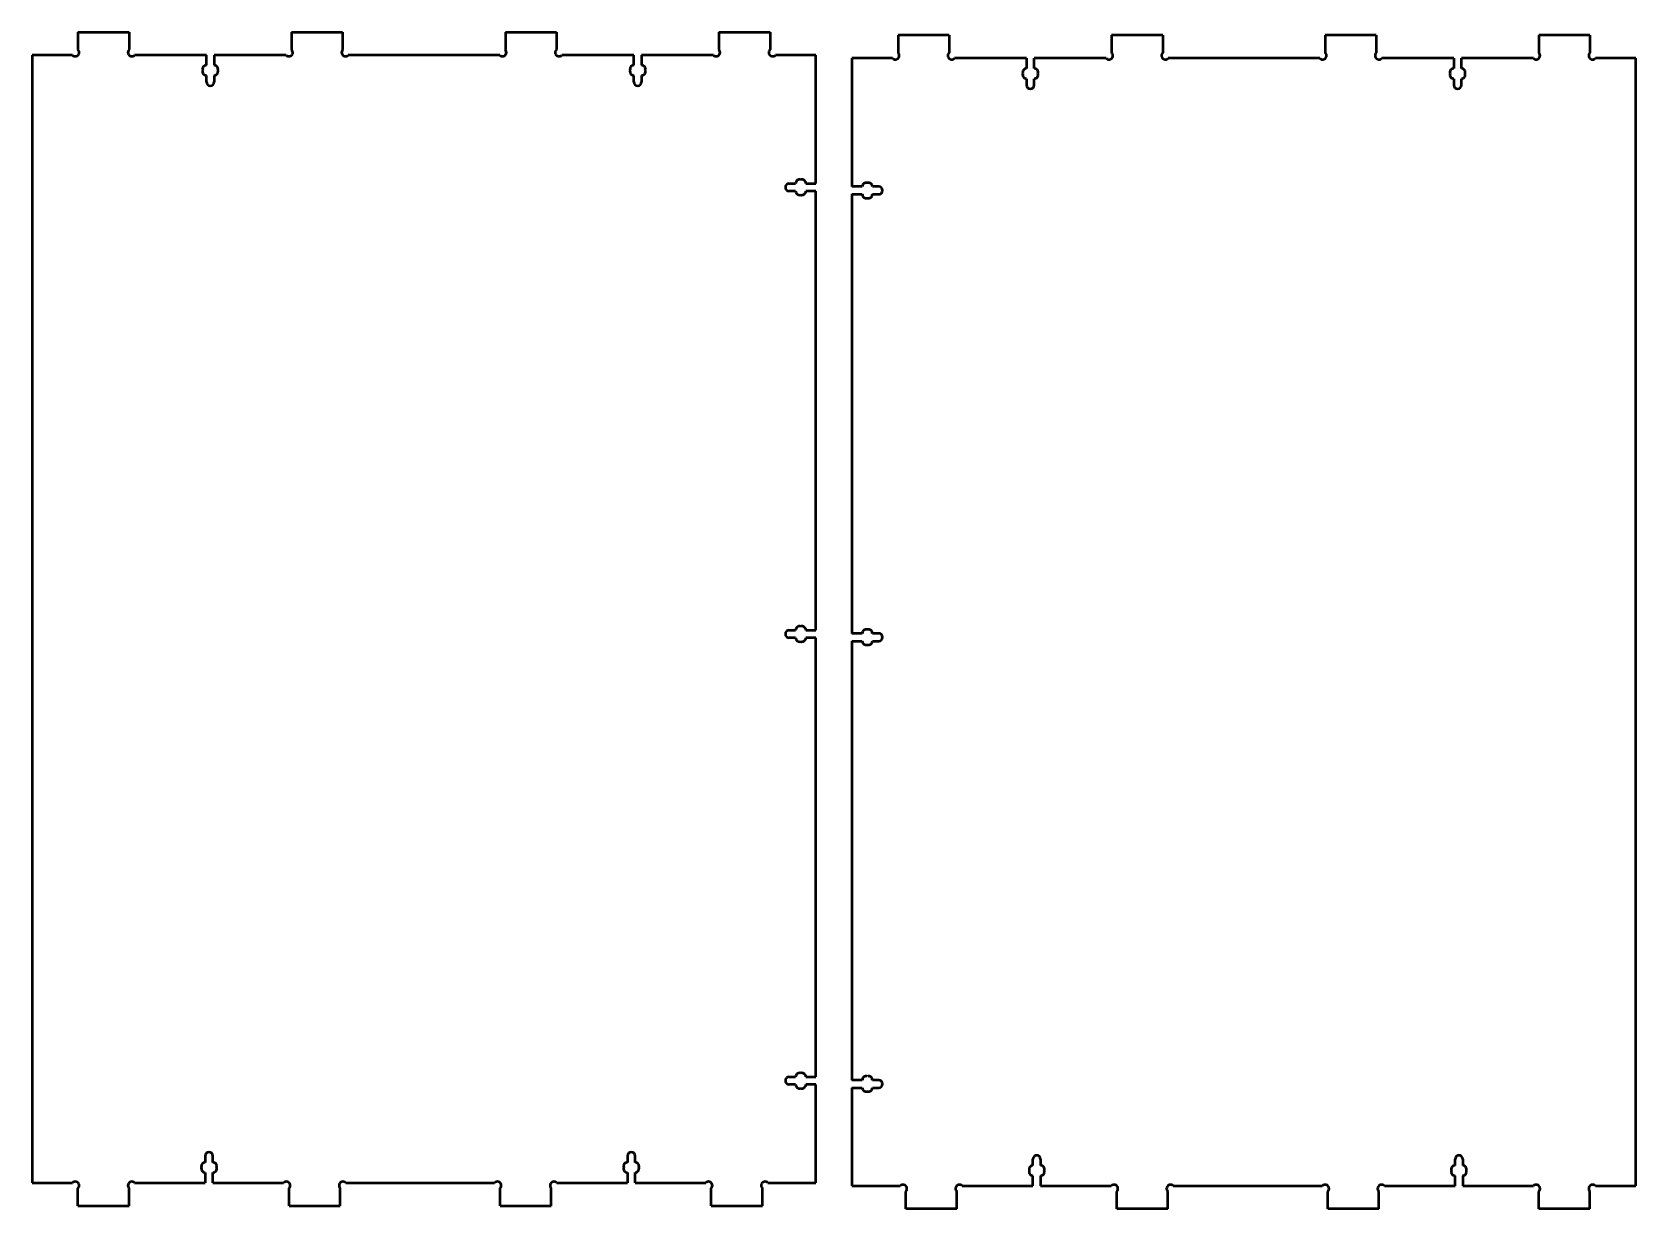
# Paper-space layout 'Лист3 18' of a CAD drawing. Header units: millimetres. Extents: x 73 to 1330, y 181 to 1103.
import ezdxf

# ---------------------------------------------------------------- set-up
doc = ezdxf.new("R2010")
doc.units = ezdxf.units.MM

psp = doc.layouts.new('Лист3 18')

# ---------------------------------------------------------------- linework, layer by layer
at = {"color": 7, "linetype": 'Continuous', "lineweight": 50}
for p, q in [((108.7, 1103.3), (108.7, 1089.6)), ((108.7, 1103.3), (148.7, 1103.3)), ((148.7, 1103.3), (148.7, 1089.6)), ((276.1, 1103.3), (276.1, 1089.6)), ((276.1, 1103.3), (316.1, 1103.3)), ((316.1, 1103.3), (316.1, 1089.6)), ((443.6, 1103.3), (443.6, 1089.6)), ((443.6, 1103.3), (483.6, 1103.3)), ((483.6, 1103.3), (483.6, 1089.6)), ((611, 1103.3), (611, 1089.6)), ((611, 1103.3), (651, 1103.3)), ((651, 1103.3), (651, 1089.6)), ((751.3, 1100.8), (751.3, 1087.1)), ((791.3, 1100.8), (751.3, 1100.8)), ((791.3, 1100.8), (791.3, 1087.1)), ((918.7, 1100.8), (918.7, 1087.1)), ((958.7, 1100.8), (918.7, 1100.8)), ((958.7, 1100.8), (958.7, 1087.1)), ((1086.1, 1100.8), (1086.1, 1087.1)), ((1126.1, 1100.8), (1086.1, 1100.8)), ((1126.1, 1100.8), (1126.1, 1087.1)), ((1253.5, 1100.8), (1253.5, 1087.1)), ((1293.5, 1100.8), (1253.5, 1100.8)), ((1293.5, 1100.8), (1293.5, 1087.1)), ((72.7, 1085.3), (72.7, 201.7)), ((104.4, 1085.3), (72.7, 1085.3)), ((209.4, 1085.3), (153, 1085.3)), ((209.4, 1077.3), (209.4, 1085.3)), ((215.4, 1085.3), (215.4, 1077.3)), ((271.8, 1085.3), (215.4, 1085.3)), ((439.2, 1085.3), (320.5, 1085.3)), ((544.3, 1085.3), (487.9, 1085.3)), ((544.3, 1077.3), (544.3, 1085.3)), ((550.3, 1085.3), (550.3, 1077.3)), ((606.6, 1085.3), (550.3, 1085.3)), ((687, 1085.3), (655.3, 1085.3)), ((687, 984.7), (687, 1085.3)), ((715.2, 1082.8), (715.2, 982.2)), ((747, 1082.8), (715.2, 1082.8)), ((852, 1082.8), (795.6, 1082.8)), ((852, 1082.8), (852, 1074.8)), ((858, 1074.8), (858, 1082.8)), ((914.4, 1082.8), (858, 1082.8)), ((1081.8, 1082.8), (963, 1082.8)), ((1186.8, 1082.8), (1130.4, 1082.8)), ((1186.8, 1082.8), (1186.8, 1074.8)), ((1192.8, 1074.8), (1192.8, 1082.8)), ((1249.2, 1082.8), (1192.8, 1082.8)), ((1329.5, 1082.8), (1297.8, 1082.8)), ((1329.5, 199.2), (1329.5, 1082.8)), ((209.4, 1064.3), (209.4, 1069.3)), ((215.4, 1069.3), (215.4, 1064.3)), ((544.3, 1064.3), (544.3, 1069.3)), ((550.3, 1069.3), (550.3, 1064.3)), ((852, 1066.8), (852, 1061.8)), ((858, 1061.8), (858, 1066.8)), ((1186.8, 1066.8), (1186.8, 1061.8)), ((1192.8, 1061.8), (1192.8, 1066.8)), ((666, 984.7), (671, 984.7)), ((679, 984.7), (687, 984.7)), ((723.2, 982.2), (715.2, 982.2)), ((736.2, 982.2), (731.2, 982.2)), ((671, 978.7), (666, 978.7)), ((687, 978.7), (679, 978.7)), ((687, 634.7), (687, 978.7)), ((715.2, 976.2), (715.2, 632.2)), ((715.2, 976.2), (723.2, 976.2)), ((731.2, 976.2), (736.2, 976.2)), ((666, 634.7), (671, 634.7)), ((671, 628.7), (666, 628.7)), ((679, 634.7), (687, 634.7)), ((687, 628.7), (679, 628.7)), ((687, 284.7), (687, 628.7)), ((723.2, 632.2), (715.2, 632.2)), ((736.2, 632.2), (731.2, 632.2)), ((715.2, 626.2), (715.2, 282.2)), ((715.2, 626.2), (723.2, 626.2)), ((731.2, 626.2), (736.2, 626.2)), ((666, 284.7), (671, 284.7)), ((671, 278.7), (666, 278.7)), ((679, 284.7), (687, 284.7)), ((687, 278.7), (679, 278.7)), ((687, 201.7), (687, 278.7)), ((723.2, 282.2), (715.2, 282.2)), ((736.2, 282.2), (731.2, 282.2)), ((715.2, 276.2), (723.2, 276.2)), ((715.2, 276.2), (715.2, 199.2)), ((731.2, 276.2), (736.2, 276.2)), ((208.4, 222.7), (208.4, 217.7)), ((214.4, 217.7), (214.4, 222.7)), ((539.3, 222.7), (539.3, 217.7)), ((545.3, 217.7), (545.3, 222.7)), ((857, 215.2), (857, 220.2)), ((863, 220.2), (863, 215.2)), ((1187.8, 215.2), (1187.8, 220.2)), ((1193.8, 220.2), (1193.8, 215.2)), ((72.7, 201.7), (104.4, 201.7)), ((153, 201.7), (208.4, 201.7)), ((208.4, 209.7), (208.4, 201.7)), ((214.4, 201.7), (214.4, 209.7)), ((214.4, 201.7), (269.8, 201.7)), ((318.5, 201.7), (435.2, 201.7)), ((483.9, 201.7), (539.3, 201.7)), ((539.3, 209.7), (539.3, 201.7)), ((545.3, 201.7), (545.3, 209.7)), ((545.3, 201.7), (600.6, 201.7)), ((649.3, 201.7), (687, 201.7)), ((857, 199.2), (857, 207.2)), ((863, 207.2), (863, 199.2)), ((1187.8, 199.2), (1187.8, 207.2)), ((1193.8, 207.2), (1193.8, 199.2)), ((108.7, 183.7), (108.7, 197.4)), ((148.7, 183.7), (148.7, 197.4)), ((274.1, 183.7), (274.1, 197.4)), ((314.1, 183.7), (314.1, 197.4)), ((439.6, 183.7), (439.6, 197.4)), ((479.6, 183.7), (479.6, 197.4)), ((605, 183.7), (605, 197.4)), ((645, 183.7), (645, 197.4)), ((715.2, 199.2), (753, 199.2)), ((757.3, 181.2), (757.3, 194.9)), ((797.3, 181.2), (797.3, 194.9)), ((801.6, 199.2), (857, 199.2)), ((863, 199.2), (918.4, 199.2)), ((922.7, 181.2), (922.7, 194.9)), ((962.7, 181.2), (962.7, 194.9)), ((967, 199.2), (1083.8, 199.2)), ((1088.1, 181.2), (1088.1, 194.9)), ((1128.1, 181.2), (1128.1, 194.9)), ((1132.4, 199.2), (1187.8, 199.2)), ((1193.8, 199.2), (1249.2, 199.2)), ((1253.5, 181.2), (1253.5, 194.9)), ((1293.5, 181.2), (1293.5, 194.9)), ((1297.8, 199.2), (1329.5, 199.2)), ((108.7, 183.7), (148.7, 183.7)), ((274.1, 183.7), (314.1, 183.7)), ((439.6, 183.7), (479.6, 183.7)), ((605, 183.7), (645, 183.7)), ((797.3, 181.2), (757.3, 181.2)), ((962.7, 181.2), (922.7, 181.2)), ((1128.1, 181.2), (1088.1, 181.2)), ((1293.5, 181.2), (1253.5, 181.2))]:
    psp.add_line(p, q, dxfattribs=at)
for centre, radius, start, end in [((106.6, 1087.4), 3.05, 224.0683, 45.9317), ((150.9, 1087.4), 3.05, 134.0683, 315.9317), ((274, 1087.4), 3.05, 224.0683, 45.9317), ((318.3, 1087.4), 3.05, 134.0683, 315.9317), ((441.4, 1087.4), 3.05, 224.0683, 45.9317), ((485.7, 1087.4), 3.05, 134.0683, 315.9317), ((608.8, 1087.4), 3.05, 224.0683, 45.9317), ((653.1, 1087.4), 3.05, 134.0683, 315.9317), ((749.2, 1084.9), 3.05, 224.0683, 45.9317), ((793.4, 1084.9), 3.05, 134.0683, 315.9317), ((916.6, 1084.9), 3.05, 224.0683, 45.9317), ((960.8, 1084.9), 3.05, 134.0683, 315.9317), ((1084, 1084.9), 3.05, 224.0683, 45.9317), ((1128.2, 1084.9), 3.05, 134.0683, 315.9317), ((1251.4, 1084.9), 3.05, 224.0683, 45.9317), ((1295.6, 1084.9), 3.05, 134.0683, 315.9317), ((209.4, 1074.3), 3.05, 90.1254, 198.0162), ((209.4, 1072.4), 3.05, 161.9838, 269.8746), ((215.4, 1074.3), 3.05, 341.9838, 89.8746), ((215.4, 1072.4), 3.05, 270.1254, 18.0162), ((544.3, 1074.3), 3.05, 90.1254, 198.0162), ((544.3, 1072.4), 3.05, 161.9838, 269.8746), ((550.3, 1074.3), 3.05, 341.9838, 89.8746), ((550.3, 1072.4), 3.05, 270.1254, 18.0162), ((852, 1071.8), 3.05, 90.1254, 198.0162), ((852, 1069.9), 3.05, 161.9838, 269.8746), ((858, 1071.8), 3.05, 341.9838, 89.8746), ((858, 1069.9), 3.05, 270.1254, 18.0162), ((1186.8, 1071.8), 3.05, 90.1254, 198.0162), ((1186.8, 1069.9), 3.05, 161.9838, 269.8746), ((1192.8, 1071.8), 3.05, 341.9838, 89.8746), ((1192.8, 1069.9), 3.05, 270.1254, 18.0162), ((212.4, 1064.3), 3, 180, 0), ((547.3, 1064.3), 3, 180, 0), ((855, 1061.8), 3, 180, 0), ((1189.8, 1061.8), 3, 180, 0), ((666, 981.7), 3, 90, 270), ((674.1, 984.7), 3.05, 71.9838, 179.8746), ((676, 984.7), 3.05, 0.1254, 108.0162), ((726.3, 982.2), 3.05, 71.9838, 179.8746), ((728.2, 982.2), 3.05, 0.1254, 108.0162), ((736.2, 979.2), 3, 270, 90), ((674.1, 978.7), 3.05, 180.1254, 288.0162), ((676, 978.7), 3.05, 251.9838, 359.8746), ((726.3, 976.2), 3.05, 180.1254, 288.0162), ((728.2, 976.2), 3.05, 251.9838, 359.8746), ((666, 631.7), 3, 90, 270), ((674.1, 634.7), 3.05, 71.9838, 179.8746), ((674.1, 628.7), 3.05, 180.1254, 288.0162), ((676, 634.7), 3.05, 0.1254, 108.0162), ((676, 628.7), 3.05, 251.9838, 359.8746), ((726.3, 632.2), 3.05, 71.9838, 179.8746), ((728.2, 632.2), 3.05, 0.1254, 108.0162), ((736.2, 629.2), 3, 270, 90), ((726.3, 626.2), 3.05, 180.1254, 288.0162), ((728.2, 626.2), 3.05, 251.9838, 359.8746), ((666, 281.7), 3, 90, 270), ((674.1, 284.7), 3.05, 71.9838, 179.8746), ((674.1, 278.7), 3.05, 180.1254, 288.0162), ((676, 284.7), 3.05, 0.1254, 108.0162), ((676, 278.7), 3.05, 251.9838, 359.8746), ((726.3, 282.2), 3.05, 71.9838, 179.8746), ((728.2, 282.2), 3.05, 0.1254, 108.0162), ((736.2, 279.2), 3, 270, 90), ((726.3, 276.2), 3.05, 180.1254, 288.0162), ((728.2, 276.2), 3.05, 251.9838, 359.8746), ((208.4, 214.7), 3.05, 90.1254, 198.0162), ((208.4, 212.8), 3.05, 161.9838, 269.8746), ((211.4, 222.7), 3, 0, 180), ((214.4, 214.7), 3.05, 341.9838, 89.8746), ((214.4, 212.8), 3.05, 270.1254, 18.0162), ((539.3, 214.7), 3.05, 90.1254, 198.0162), ((539.3, 212.8), 3.05, 161.9838, 269.8746), ((542.3, 222.7), 3, 0, 180), ((545.3, 214.7), 3.05, 341.9838, 89.8746), ((545.3, 212.8), 3.05, 270.1254, 18.0162), ((857, 212.2), 3.05, 90.1254, 198.0162), ((860, 220.2), 3, 0, 180), ((863, 212.2), 3.05, 341.9838, 89.8746), ((1187.8, 212.2), 3.05, 90.1254, 198.0162), ((1190.8, 220.2), 3, 0, 180), ((1193.8, 212.2), 3.05, 341.9838, 89.8746), ((106.6, 199.6), 3.05, 314.0683, 135.9317), ((150.9, 199.6), 3.05, 44.0683, 225.9317), ((272, 199.6), 3.05, 314.0683, 135.9317), ((316.3, 199.6), 3.05, 44.0683, 225.9317), ((437.4, 199.6), 3.05, 314.0683, 135.9317), ((481.7, 199.6), 3.05, 44.0683, 225.9317), ((602.8, 199.6), 3.05, 314.0683, 135.9317), ((647.1, 199.6), 3.05, 44.0683, 225.9317), ((857, 210.3), 3.05, 161.9838, 269.8746), ((863, 210.3), 3.05, 270.1254, 18.0162), ((1187.8, 210.3), 3.05, 161.9838, 269.8746), ((1193.8, 210.3), 3.05, 270.1254, 18.0162), ((755.2, 197.1), 3.05, 314.0683, 135.9317), ((799.4, 197.1), 3.05, 44.0683, 225.9317), ((920.6, 197.1), 3.05, 314.0683, 135.9317), ((964.8, 197.1), 3.05, 44.0683, 225.9317), ((1086, 197.1), 3.05, 314.0683, 135.9317), ((1130.2, 197.1), 3.05, 44.0683, 225.9317), ((1251.4, 197.1), 3.05, 314.0683, 135.9317), ((1295.6, 197.1), 3.05, 44.0683, 225.9317)]:
    psp.add_arc(centre, radius, start, end, dxfattribs=at)

doc.saveas('drawing.dxf')
